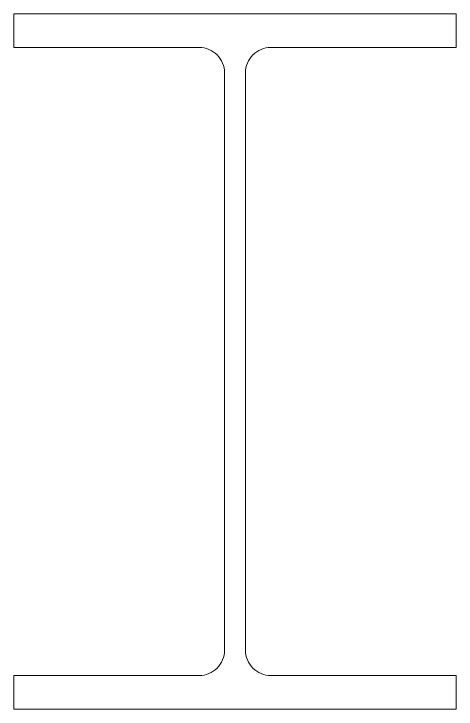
# Model space of a CAD drawing. Header units: millimetres. Extents: x 1246 to 16959, y -13818 to -1371.
# Drawn here: x 1433.1 to 1566.9, y -1710.3 to -1500 of the extents above; entities that cross this region are included whole.
import ezdxf

# ---------------------------------------------------------------- set-up
doc = ezdxf.new("R2010")
doc.units = ezdxf.units.MM
doc.header["$LTSCALE"] = 50
doc.layers.add('pio-Wide Flange - 3D', color=7, linetype='Continuous', lineweight=5)

# ---------------------------------------------------------------- blocks, each defined once
blk = doc.blocks.new('obj-00')
at = {"layer": 'pio-Wide Flange - 3D', "color": 7, "linetype": 'Continuous', "lineweight": 5, "transparency": 33554687}
for points in [[(-66.93, 0), (-66.93, -10.16), (-10.79, -10.16)], [(66.93, 0), (-66.93, 0)], [(-66.93, 0), (-66.93, -10.16), (-10.79, -10.16)], [(66.93, 0), (-66.93, 0)], [(-66.93, 0), (-66.93, 0), (66.93, 0), (66.93, 0), (-66.93, 0)], [(-66.93, -10.16), (-66.93, -10.16), (-66.93, 0), (-66.93, 0), (-66.93, -10.16)], [(10.79, -10.16), (66.93, -10.16), (66.93, 0)], [(10.79, -10.16), (66.93, -10.16), (66.93, 0)], [(66.93, 0), (66.93, 0), (66.93, -10.16), (66.93, -10.16), (66.93, 0)], [(-10.79, -10.16), (-10.79, -10.16), (-66.93, -10.16), (-66.93, -10.16), (-10.79, -10.16)], [(-10.79, -10.16), (-10.05, -10.2)], [(-10.79, -10.16), (-10.05, -10.2)], [(-10.05, -10.2), (-10.05, -10.2), (-10.79, -10.16), (-10.79, -10.16), (-10.05, -10.2)], [(-10.05, -10.2), (-9.31, -10.31)], [(-10.05, -10.2), (-9.31, -10.31)], [(-9.31, -10.31), (-9.31, -10.31), (-10.05, -10.2), (-10.05, -10.2), (-9.31, -10.31)], [(-9.31, -10.31), (-8.58, -10.49)], [(-9.31, -10.31), (-8.58, -10.49)], [(-8.58, -10.49), (-8.58, -10.49), (-9.31, -10.31), (-9.31, -10.31), (-8.58, -10.49)], [(-8.58, -10.49), (-7.88, -10.74)], [(-8.58, -10.49), (-7.88, -10.74)], [(-7.88, -10.74), (-7.88, -10.74), (-8.58, -10.49), (-8.58, -10.49), (-7.88, -10.74)], [(7.88, -10.74), (8.58, -10.49)], [(7.88, -10.74), (8.58, -10.49)], [(8.58, -10.49), (8.58, -10.49), (7.88, -10.74), (7.88, -10.74), (8.58, -10.49)], [(8.58, -10.49), (9.31, -10.31)], [(8.58, -10.49), (9.31, -10.31)], [(9.31, -10.31), (9.31, -10.31), (8.58, -10.49), (8.58, -10.49), (9.31, -10.31)], [(9.31, -10.31), (10.05, -10.2)], [(9.31, -10.31), (10.05, -10.2)], [(10.05, -10.2), (10.05, -10.2), (9.31, -10.31), (9.31, -10.31), (10.05, -10.2)], [(10.05, -10.2), (10.79, -10.16)], [(10.05, -10.2), (10.79, -10.16)], [(10.79, -10.16), (10.79, -10.16), (10.05, -10.2), (10.05, -10.2), (10.79, -10.16)], [(66.93, -10.16), (66.93, -10.16), (10.79, -10.16), (10.79, -10.16), (66.93, -10.16)], [(-7.88, -10.74), (-7.2, -11.06)], [(-7.88, -10.74), (-7.2, -11.06)], [(-7.2, -11.06), (-7.2, -11.06), (-7.88, -10.74), (-7.88, -10.74), (-7.2, -11.06)], [(-7.2, -11.06), (-6.56, -11.44)], [(-7.2, -11.06), (-6.56, -11.44)], [(-6.56, -11.44), (-6.56, -11.44), (-7.2, -11.06), (-7.2, -11.06), (-6.56, -11.44)], [(-6.56, -11.44), (-5.96, -11.89)], [(-6.56, -11.44), (-5.96, -11.89)], [(-5.96, -11.89), (-5.96, -11.89), (-6.56, -11.44), (-6.56, -11.44), (-5.96, -11.89)], [(-5.96, -11.89), (-5.41, -12.39)], [(-5.96, -11.89), (-5.41, -12.39)], [(-5.41, -12.39), (-5.41, -12.39), (-5.96, -11.89), (-5.96, -11.89), (-5.41, -12.39)], [(-5.41, -12.39), (-4.9, -12.95)], [(-5.41, -12.39), (-4.9, -12.95)], [(-4.9, -12.95), (-4.9, -12.95), (-5.41, -12.39), (-5.41, -12.39), (-4.9, -12.95)], [(4.9, -12.95), (5.41, -12.39)], [(4.9, -12.95), (5.41, -12.39)], [(5.41, -12.39), (5.41, -12.39), (4.9, -12.95), (4.9, -12.95), (5.41, -12.39)], [(5.41, -12.39), (5.96, -11.89)], [(5.41, -12.39), (5.96, -11.89)], [(5.96, -11.89), (5.96, -11.89), (5.41, -12.39), (5.41, -12.39), (5.96, -11.89)], [(5.96, -11.89), (6.56, -11.44)], [(5.96, -11.89), (6.56, -11.44)], [(6.56, -11.44), (6.56, -11.44), (5.96, -11.89), (5.96, -11.89), (6.56, -11.44)], [(6.56, -11.44), (7.2, -11.06)], [(6.56, -11.44), (7.2, -11.06)], [(7.2, -11.06), (7.2, -11.06), (6.56, -11.44), (6.56, -11.44), (7.2, -11.06)], [(7.2, -11.06), (7.88, -10.74)], [(7.2, -11.06), (7.88, -10.74)], [(7.88, -10.74), (7.88, -10.74), (7.2, -11.06), (7.2, -11.06), (7.88, -10.74)], [(-4.9, -12.95), (-4.46, -13.55)], [(-4.9, -12.95), (-4.46, -13.55)], [(-4.46, -13.55), (-4.46, -13.55), (-4.9, -12.95), (-4.9, -12.95), (-4.46, -13.55)], [(-4.46, -13.55), (-4.07, -14.19)], [(-4.46, -13.55), (-4.07, -14.19)], [(-4.07, -14.19), (-4.07, -14.19), (-4.46, -13.55), (-4.46, -13.55), (-4.07, -14.19)], [(-4.07, -14.19), (-3.76, -14.86)], [(-4.07, -14.19), (-3.76, -14.86)], [(-3.76, -14.86), (-3.76, -14.86), (-4.07, -14.19), (-4.07, -14.19), (-3.76, -14.86)], [(3.76, -14.86), (4.07, -14.19)], [(3.76, -14.86), (4.07, -14.19)], [(4.07, -14.19), (4.07, -14.19), (3.76, -14.86), (3.76, -14.86), (4.07, -14.19)], [(4.07, -14.19), (4.46, -13.55)], [(4.07, -14.19), (4.46, -13.55)], [(4.46, -13.55), (4.46, -13.55), (4.07, -14.19), (4.07, -14.19), (4.46, -13.55)], [(4.46, -13.55), (4.9, -12.95)], [(4.46, -13.55), (4.9, -12.95)], [(4.9, -12.95), (4.9, -12.95), (4.46, -13.55), (4.46, -13.55), (4.9, -12.95)], [(-3.76, -14.86), (-3.5, -15.57)], [(-3.76, -14.86), (-3.5, -15.57)], [(-3.5, -15.57), (-3.5, -15.57), (-3.76, -14.86), (-3.76, -14.86), (-3.5, -15.57)], [(-3.5, -15.57), (-3.32, -16.29)], [(-3.5, -15.57), (-3.32, -16.29)], [(-3.32, -16.29), (-3.32, -16.29), (-3.5, -15.57), (-3.5, -15.57), (-3.32, -16.29)], [(-3.32, -16.29), (-3.21, -17.03)], [(-3.32, -16.29), (-3.21, -17.03)], [(-3.21, -17.03), (-3.21, -17.03), (-3.32, -16.29), (-3.32, -16.29), (-3.21, -17.03)], [(3.21, -17.03), (3.32, -16.29)], [(3.21, -17.03), (3.32, -16.29)], [(3.32, -16.29), (3.32, -16.29), (3.21, -17.03), (3.21, -17.03), (3.32, -16.29)], [(3.32, -16.29), (3.5, -15.57)], [(3.32, -16.29), (3.5, -15.57)], [(3.5, -15.57), (3.5, -15.57), (3.32, -16.29), (3.32, -16.29), (3.5, -15.57)], [(3.5, -15.57), (3.76, -14.86)], [(3.5, -15.57), (3.76, -14.86)], [(3.76, -14.86), (3.76, -14.86), (3.5, -15.57), (3.5, -15.57), (3.76, -14.86)], [(-3.21, -17.03), (-3.17, -17.78)], [(-3.21, -17.03), (-3.17, -17.78)], [(-3.17, -17.78), (-3.17, -17.78), (-3.21, -17.03), (-3.21, -17.03), (-3.17, -17.78)], [(-3.17, -17.78), (-3.17, -105.16)], [(-3.17, -17.78), (-3.17, -105.16)], [(-3.17, -105.16), (-3.17, -105.16), (-3.17, -17.78), (-3.17, -17.78), (-3.17, -105.16)], [(3.17, -17.78), (3.21, -17.03)], [(3.17, -17.78), (3.21, -17.03)], [(3.21, -17.03), (3.21, -17.03), (3.17, -17.78), (3.17, -17.78), (3.21, -17.03)], [(3.17, -105.16), (3.17, -17.78)], [(3.17, -105.16), (3.17, -17.78)], [(3.17, -17.78), (3.17, -17.78), (3.17, -105.16), (3.17, -105.16), (3.17, -17.78)], [(-3.17, -105.16), (-3.17, -192.53)], [(-3.17, -105.16), (-3.17, -192.53)], [(-3.17, -192.53), (-3.17, -192.53), (-3.17, -105.16), (-3.17, -105.16), (-3.17, -192.53)], [(3.17, -192.53), (3.17, -105.16)], [(3.17, -192.53), (3.17, -105.16)], [(3.17, -105.16), (3.17, -105.16), (3.17, -192.53), (3.17, -192.53), (3.17, -105.16)], [(-3.21, -193.28), (-3.32, -194.02)], [(-3.21, -193.28), (-3.32, -194.02)], [(-3.32, -194.02), (-3.32, -194.02), (-3.21, -193.28), (-3.21, -193.28), (-3.32, -194.02)], [(-3.17, -192.53), (-3.21, -193.28)], [(-3.17, -192.53), (-3.21, -193.28)], [(-3.21, -193.28), (-3.21, -193.28), (-3.17, -192.53), (-3.17, -192.53), (-3.21, -193.28)], [(3.21, -193.28), (3.17, -192.53)], [(3.21, -193.28), (3.17, -192.53)], [(3.17, -192.53), (3.17, -192.53), (3.21, -193.28), (3.21, -193.28), (3.17, -192.53)], [(3.32, -194.02), (3.21, -193.28)], [(3.32, -194.02), (3.21, -193.28)], [(3.21, -193.28), (3.21, -193.28), (3.32, -194.02), (3.32, -194.02), (3.21, -193.28)], [(-3.76, -195.45), (-4.07, -196.12)], [(-3.76, -195.45), (-4.07, -196.12)], [(-4.07, -196.12), (-4.07, -196.12), (-3.76, -195.45), (-3.76, -195.45), (-4.07, -196.12)], [(-3.5, -194.74), (-3.76, -195.45)], [(-3.5, -194.74), (-3.76, -195.45)], [(-3.76, -195.45), (-3.76, -195.45), (-3.5, -194.74), (-3.5, -194.74), (-3.76, -195.45)], [(-3.32, -194.02), (-3.5, -194.74)], [(-3.32, -194.02), (-3.5, -194.74)], [(-3.5, -194.74), (-3.5, -194.74), (-3.32, -194.02), (-3.32, -194.02), (-3.5, -194.74)], [(3.5, -194.74), (3.32, -194.02)], [(3.5, -194.74), (3.32, -194.02)], [(3.32, -194.02), (3.32, -194.02), (3.5, -194.74), (3.5, -194.74), (3.32, -194.02)], [(3.76, -195.45), (3.5, -194.74)], [(3.76, -195.45), (3.5, -194.74)], [(3.5, -194.74), (3.5, -194.74), (3.76, -195.45), (3.76, -195.45), (3.5, -194.74)], [(4.07, -196.12), (3.76, -195.45)], [(4.07, -196.12), (3.76, -195.45)], [(3.76, -195.45), (3.76, -195.45), (4.07, -196.12), (4.07, -196.12), (3.76, -195.45)], [(-4.9, -197.37), (-5.41, -197.92)], [(-4.9, -197.37), (-5.41, -197.92)], [(-5.41, -197.92), (-5.41, -197.92), (-4.9, -197.37), (-4.9, -197.37), (-5.41, -197.92)], [(-4.46, -196.77), (-4.9, -197.37)], [(-4.46, -196.77), (-4.9, -197.37)], [(-4.9, -197.37), (-4.9, -197.37), (-4.46, -196.77), (-4.46, -196.77), (-4.9, -197.37)], [(-4.07, -196.12), (-4.46, -196.77)], [(-4.07, -196.12), (-4.46, -196.77)], [(-4.46, -196.77), (-4.46, -196.77), (-4.07, -196.12), (-4.07, -196.12), (-4.46, -196.77)], [(4.46, -196.77), (4.07, -196.12)], [(4.46, -196.77), (4.07, -196.12)], [(4.07, -196.12), (4.07, -196.12), (4.46, -196.77), (4.46, -196.77), (4.07, -196.12)], [(4.9, -197.37), (4.46, -196.77)], [(4.9, -197.37), (4.46, -196.77)], [(4.46, -196.77), (4.46, -196.77), (4.9, -197.37), (4.9, -197.37), (4.46, -196.77)], [(5.41, -197.92), (4.9, -197.37)], [(5.41, -197.92), (4.9, -197.37)], [(4.9, -197.37), (4.9, -197.37), (5.41, -197.92), (5.41, -197.92), (4.9, -197.37)], [(-7.88, -199.57), (-8.58, -199.82)], [(-7.88, -199.57), (-8.58, -199.82)], [(-8.58, -199.82), (-8.58, -199.82), (-7.88, -199.57), (-7.88, -199.57), (-8.58, -199.82)], [(-7.2, -199.25), (-7.88, -199.57)], [(-7.2, -199.25), (-7.88, -199.57)], [(-7.88, -199.57), (-7.88, -199.57), (-7.2, -199.25), (-7.2, -199.25), (-7.88, -199.57)], [(-6.56, -198.87), (-7.2, -199.25)], [(-6.56, -198.87), (-7.2, -199.25)], [(-7.2, -199.25), (-7.2, -199.25), (-6.56, -198.87), (-6.56, -198.87), (-7.2, -199.25)], [(-5.96, -198.42), (-6.56, -198.87)], [(-5.96, -198.42), (-6.56, -198.87)], [(-6.56, -198.87), (-6.56, -198.87), (-5.96, -198.42), (-5.96, -198.42), (-6.56, -198.87)], [(-5.41, -197.92), (-5.96, -198.42)], [(-5.41, -197.92), (-5.96, -198.42)], [(-5.96, -198.42), (-5.96, -198.42), (-5.41, -197.92), (-5.41, -197.92), (-5.96, -198.42)], [(5.96, -198.42), (5.41, -197.92)], [(5.96, -198.42), (5.41, -197.92)], [(5.41, -197.92), (5.41, -197.92), (5.96, -198.42), (5.96, -198.42), (5.41, -197.92)], [(6.56, -198.87), (5.96, -198.42)], [(6.56, -198.87), (5.96, -198.42)], [(5.96, -198.42), (5.96, -198.42), (6.56, -198.87), (6.56, -198.87), (5.96, -198.42)], [(7.2, -199.25), (6.56, -198.87)], [(7.2, -199.25), (6.56, -198.87)], [(6.56, -198.87), (6.56, -198.87), (7.2, -199.25), (7.2, -199.25), (6.56, -198.87)], [(7.88, -199.57), (7.2, -199.25)], [(7.88, -199.57), (7.2, -199.25)], [(7.2, -199.25), (7.2, -199.25), (7.88, -199.57), (7.88, -199.57), (7.2, -199.25)], [(8.58, -199.82), (7.88, -199.57)], [(8.58, -199.82), (7.88, -199.57)], [(7.88, -199.57), (7.88, -199.57), (8.58, -199.82), (8.58, -199.82), (7.88, -199.57)], [(-10.79, -200.15), (-66.93, -200.15), (-66.93, -210.31)], [(-10.79, -200.15), (-66.93, -200.15), (-66.93, -210.31)], [(-66.93, -200.15), (-66.93, -200.15), (-10.79, -200.15), (-10.79, -200.15), (-66.93, -200.15)], [(-66.93, -210.31), (-66.93, -210.31), (-66.93, -200.15), (-66.93, -200.15), (-66.93, -210.31)], [(-10.05, -200.12), (-10.79, -200.15)], [(-10.05, -200.12), (-10.79, -200.15)], [(-10.79, -200.15), (-10.79, -200.15), (-10.05, -200.12), (-10.05, -200.12), (-10.79, -200.15)], [(-9.31, -200.01), (-10.05, -200.12)], [(-9.31, -200.01), (-10.05, -200.12)], [(-10.05, -200.12), (-10.05, -200.12), (-9.31, -200.01), (-9.31, -200.01), (-10.05, -200.12)], [(-8.58, -199.82), (-9.31, -200.01)], [(-8.58, -199.82), (-9.31, -200.01)], [(-9.31, -200.01), (-9.31, -200.01), (-8.58, -199.82), (-8.58, -199.82), (-9.31, -200.01)], [(9.31, -200.01), (8.58, -199.82)], [(9.31, -200.01), (8.58, -199.82)], [(8.58, -199.82), (8.58, -199.82), (9.31, -200.01), (9.31, -200.01), (8.58, -199.82)], [(10.05, -200.12), (9.31, -200.01)], [(10.05, -200.12), (9.31, -200.01)], [(9.31, -200.01), (9.31, -200.01), (10.05, -200.12), (10.05, -200.12), (9.31, -200.01)], [(10.79, -200.15), (10.05, -200.12)], [(10.79, -200.15), (10.05, -200.12)], [(10.05, -200.12), (10.05, -200.12), (10.79, -200.15), (10.79, -200.15), (10.05, -200.12)], [(66.93, -210.31), (66.93, -200.15), (10.79, -200.15)], [(66.93, -210.31), (66.93, -200.15), (10.79, -200.15)], [(10.79, -200.15), (10.79, -200.15), (66.93, -200.15), (66.93, -200.15), (10.79, -200.15)], [(66.93, -200.15), (66.93, -200.15), (66.93, -210.31), (66.93, -210.31), (66.93, -200.15)], [(-66.93, -210.31), (66.93, -210.31)], [(-66.93, -210.31), (66.93, -210.31)], [(66.93, -210.31), (66.93, -210.31), (-66.93, -210.31), (-66.93, -210.31), (66.93, -210.31)]]:
    blk.add_lwpolyline(points, dxfattribs=at)
at = {"layer": 'pio-Wide Flange - 3D', "color": 0, "flags": 1}
for tag in ['instanceID', 'IFC_UUID']:
    blk.add_attdef(tag, (1433.07, -1710.31), '', height=0.18, dxfattribs=at)

msp = doc.modelspace()

# ---------------------------------------------------------------- block references
at = {"layer": 'pio-Wide Flange - 3D', "color": 7, "transparency": 33554687}
msp.add_blockref('obj-00', (1500, -1500), dxfattribs=at)

doc.saveas('drawing.dxf')
